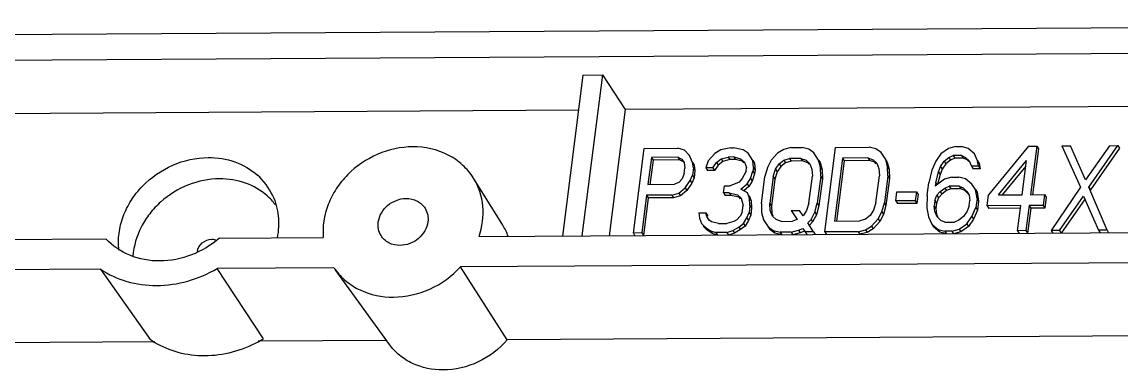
# Model space of a CAD drawing. Extents: x -1094 to 5067, y -562 to 305.
# Drawn here: x 261.9 to 288.39, y -104.47 to -96.07 of the extents above; entities that cross this region are included whole.
import ezdxf

# ---------------------------------------------------------------- set-up
doc = ezdxf.new("R2010")
doc.units = 0
doc.header["$LTSCALE"] = 1.21
doc.header["$MEASUREMENT"] = 0
doc.layers.get('0').update_dxf_attribs({"linetype": 'CONTINUOUS'})

msp = doc.modelspace()

# ---------------------------------------------------------------- linework, layer by layer
at = {"color": 7, "linetype": 'Continuous'}
for p, q in [((220.355, -96.621), (311.48, -96.069)), ((220.941, -97.236), (310.748, -96.692)), ((275.42, -97.349), (274.923, -101.233)), ((275.402, -101.231), (275.899, -97.346)), ((275.42, -97.349), (275.899, -97.346)), ((276.448, -98.182), (275.899, -97.346)), ((257.29, -98.298), (275.313, -98.189)), ((276.058, -101.227), (276.448, -98.182)), ((294.472, -98.073), (276.448, -98.182)), ((284.406, -99.077), (284.232, -99.121)), ((284.406, -99.077), (284.541, -99.076)), ((284.704, -99.118), (284.541, -99.076)), ((286.157, -99.066), (285.199, -100.242)), ((286.157, -99.066), (286.359, -99.065)), ((286.359, -99.065), (286.209, -100.236)), ((286.359, -99.065), (286.399, -99.128)), ((286.966, -99.061), (287.168, -99.06)), ((286.966, -99.061), (287.41, -100.056)), ((287.534, -99.881), (287.168, -99.06)), ((288.111, -99.054), (287.534, -99.881)), ((287.612, -100.054), (288.313, -99.053)), ((288.111, -99.054), (288.313, -99.053)), ((288.313, -99.053), (288.352, -99.116)), ((276.635, -101.161), (276.896, -99.122)), ((276.896, -99.122), (277.704, -99.117)), ((277.07, -99.338), (276.987, -99.989)), ((277.71, -99.334), (277.07, -99.338)), ((277.07, -99.338), (277.11, -99.401)), ((277.867, -99.16), (277.704, -99.117)), ((277.71, -99.334), (277.75, -99.397)), ((277.71, -99.334), (277.806, -99.377)), ((277.985, -99.289), (277.867, -99.16)), ((278.064, -99.462), (277.985, -99.289)), ((278.597, -99.242), (278.44, -99.416)), ((278.743, -99.154), (278.597, -99.242)), ((278.984, -99.109), (278.743, -99.154)), ((278.749, -99.371), (278.923, -99.327)), ((279.057, -99.326), (278.923, -99.327)), ((278.923, -99.327), (278.962, -99.39)), ((278.984, -99.109), (279.051, -99.109)), ((279.282, -99.151), (279.051, -99.109)), ((279.057, -99.326), (279.097, -99.389)), ((279.057, -99.326), (279.22, -99.368)), ((279.405, -99.237), (279.282, -99.151)), ((279.518, -99.41), (279.405, -99.237)), ((280.112, -99.233), (279.955, -99.407)), ((280.258, -99.145), (280.112, -99.233)), ((280.432, -99.101), (280.258, -99.145)), ((280.432, -99.101), (280.702, -99.099)), ((280.864, -99.141), (280.702, -99.099)), ((280.988, -99.227), (280.864, -99.141)), ((281.1, -99.4), (280.988, -99.227)), ((281.249, -101.133), (281.51, -99.094)), ((281.51, -99.094), (282.318, -99.089)), ((282.481, -99.132), (282.318, -99.089)), ((282.605, -99.218), (282.481, -99.132)), ((282.717, -99.39), (282.605, -99.218)), ((284.047, -99.252), (283.924, -99.426)), ((284.232, -99.121), (284.047, -99.252)), ((284.126, -99.425), (284.238, -99.338)), ((284.238, -99.338), (284.345, -99.294)), ((284.238, -99.338), (284.277, -99.401)), ((284.547, -99.292), (284.345, -99.294)), ((284.345, -99.294), (284.384, -99.357)), ((284.547, -99.292), (284.586, -99.356)), ((284.547, -99.292), (284.642, -99.335)), ((284.642, -99.335), (284.732, -99.421)), ((284.855, -99.247), (284.704, -99.118)), ((284.934, -99.42), (284.855, -99.247)), ((286.399, -99.128), (286.256, -100.242)), ((288.352, -99.116), (287.652, -100.118)), ((277.11, -99.401), (277.034, -99.995)), ((277.75, -99.397), (277.11, -99.401)), ((277.845, -99.44), (277.75, -99.397)), ((277.806, -99.377), (277.862, -99.463)), ((277.862, -99.463), (277.879, -99.593)), ((277.862, -99.723), (277.879, -99.593)), ((278.081, -99.592), (278.059, -99.765)), ((278.081, -99.592), (278.064, -99.462)), ((278.064, -99.462), (278.103, -99.525)), ((278.081, -99.592), (278.12, -99.655)), ((278.103, -99.525), (278.12, -99.655)), ((278.44, -99.416), (278.384, -99.59)), ((278.552, -99.589), (278.384, -99.59)), ((278.384, -99.59), (278.423, -99.653)), ((278.552, -99.589), (278.636, -99.458)), ((278.552, -99.589), (278.592, -99.652)), ((278.676, -99.522), (278.592, -99.652)), ((278.636, -99.458), (278.749, -99.371)), ((278.636, -99.458), (278.676, -99.522)), ((278.788, -99.434), (278.676, -99.522)), ((278.749, -99.371), (278.788, -99.434)), ((278.962, -99.39), (278.788, -99.434)), ((279.097, -99.389), (278.962, -99.39)), ((279.259, -99.431), (279.097, -99.389)), ((279.22, -99.368), (279.31, -99.454)), ((279.297, -99.468), (279.259, -99.431)), ((279.31, -99.454), (279.361, -99.584)), ((279.35, -99.671), (279.361, -99.584)), ((279.529, -99.583), (279.518, -99.41)), ((279.518, -99.41), (279.557, -99.473)), ((279.529, -99.583), (279.518, -99.67)), ((279.529, -99.583), (279.568, -99.646)), ((279.557, -99.473), (279.568, -99.646)), ((279.866, -99.581), (279.804, -99.798)), ((279.955, -99.407), (279.866, -99.581)), ((280.062, -99.623), (280.146, -99.493)), ((280.186, -99.556), (280.102, -99.686)), ((280.146, -99.493), (280.259, -99.405)), ((280.146, -99.493), (280.186, -99.556)), ((280.298, -99.469), (280.186, -99.556)), ((280.259, -99.405), (280.399, -99.361)), ((280.259, -99.405), (280.298, -99.469)), ((280.438, -99.424), (280.298, -99.469)), ((280.668, -99.359), (280.399, -99.361)), ((280.399, -99.361), (280.438, -99.424)), ((280.708, -99.423), (280.438, -99.424)), ((280.668, -99.359), (280.708, -99.423)), ((280.668, -99.359), (280.797, -99.402)), ((280.837, -99.465), (280.708, -99.423)), ((280.797, -99.402), (280.887, -99.488)), ((280.874, -99.501), (280.837, -99.465)), ((280.887, -99.488), (280.938, -99.618)), ((281.146, -99.573), (281.1, -99.4)), ((281.1, -99.4), (281.14, -99.463)), ((281.14, -99.463), (281.185, -99.637)), ((281.151, -99.79), (281.146, -99.573)), ((281.146, -99.573), (281.185, -99.637)), ((281.679, -99.353), (281.484, -100.872)), ((281.718, -99.417), (281.531, -100.878)), ((282.285, -99.35), (281.679, -99.353)), ((281.679, -99.353), (281.718, -99.417)), ((282.324, -99.413), (281.718, -99.417)), ((282.285, -99.35), (282.324, -99.413)), ((282.285, -99.35), (282.414, -99.392)), ((282.453, -99.455), (282.324, -99.413)), ((282.414, -99.392), (282.504, -99.478)), ((282.491, -99.492), (282.453, -99.455)), ((282.504, -99.478), (282.555, -99.608)), ((282.555, -99.608), (282.566, -99.781)), ((282.762, -99.563), (282.717, -99.39)), ((282.717, -99.39), (282.756, -99.454)), ((282.756, -99.454), (282.801, -99.627)), ((282.768, -99.78), (282.762, -99.563)), ((282.762, -99.563), (282.801, -99.627)), ((283.924, -99.426), (283.829, -99.644)), ((283.992, -99.686), (284.042, -99.556)), ((284.042, -99.556), (284.126, -99.425)), ((284.042, -99.556), (284.081, -99.619)), ((284.165, -99.488), (284.081, -99.619)), ((284.126, -99.425), (284.165, -99.488)), ((284.277, -99.401), (284.165, -99.488)), ((284.384, -99.357), (284.277, -99.401)), ((284.586, -99.356), (284.384, -99.357)), ((284.682, -99.399), (284.586, -99.356)), ((284.719, -99.435), (284.682, -99.399)), ((284.732, -99.421), (284.783, -99.551)), ((284.951, -99.55), (284.783, -99.551)), ((284.783, -99.551), (284.822, -99.615)), ((284.951, -99.55), (284.934, -99.42)), ((284.934, -99.42), (284.974, -99.484)), ((284.951, -99.55), (284.991, -99.614)), ((284.966, -99.468), (284.974, -99.484)), ((284.974, -99.484), (284.991, -99.614)), ((285.435, -100.241), (286.113, -99.413)), ((286.096, -99.545), (285.526, -100.24)), ((286.007, -100.237), (286.113, -99.413)), ((273.485, -100.969), (272.783, -99.839)), ((277.812, -99.854), (277.733, -99.941)), ((277.862, -99.723), (277.812, -99.854)), ((278.008, -99.896), (278.059, -99.765)), ((278.098, -99.829), (278.048, -99.959)), ((278.059, -99.765), (278.098, -99.829)), ((278.12, -99.655), (278.098, -99.829)), ((278.592, -99.652), (278.423, -99.653)), ((279.26, -99.845), (279.182, -99.932)), ((279.35, -99.671), (279.26, -99.845)), ((279.378, -99.974), (279.462, -99.844)), ((279.462, -99.844), (279.518, -99.67)), ((279.462, -99.844), (279.501, -99.907)), ((279.557, -99.733), (279.501, -99.907)), ((279.518, -99.67), (279.557, -99.733)), ((279.568, -99.646), (279.557, -99.733)), ((279.721, -100.449), (279.804, -99.798)), ((280.006, -99.797), (279.923, -100.448)), ((280.046, -99.86), (279.962, -100.511)), ((280.006, -99.797), (280.062, -99.623)), ((280.006, -99.797), (280.046, -99.86)), ((280.102, -99.686), (280.046, -99.86)), ((280.062, -99.623), (280.102, -99.686)), ((280.866, -100.442), (280.949, -99.791)), ((280.938, -99.618), (280.949, -99.791)), ((281.151, -99.79), (281.068, -100.441)), ((281.191, -99.853), (281.107, -100.504)), ((281.151, -99.79), (281.191, -99.853)), ((281.185, -99.637), (281.191, -99.853)), ((282.483, -100.432), (282.566, -99.781)), ((282.768, -99.78), (282.685, -100.431)), ((282.807, -99.844), (282.724, -100.494)), ((282.768, -99.78), (282.807, -99.844)), ((282.801, -99.627), (282.807, -99.844)), ((283.829, -99.644), (283.756, -99.948)), ((284.138, -99.859), (283.913, -100.033)), ((283.925, -99.947), (283.992, -99.686)), ((284.031, -99.749), (283.969, -99.99)), ((283.992, -99.686), (284.031, -99.749)), ((284.081, -99.619), (284.031, -99.749)), ((284.312, -99.814), (284.138, -99.859)), ((284.312, -99.814), (284.48, -99.813)), ((284.643, -99.856), (284.48, -99.813)), ((284.795, -99.985), (284.643, -99.856)), ((284.991, -99.614), (284.822, -99.615)), ((276.987, -99.989), (277.627, -99.985)), ((277.733, -99.941), (277.627, -99.985)), ((277.734, -100.201), (277.885, -100.07)), ((277.924, -100.133), (277.773, -100.264)), ((277.885, -100.07), (278.008, -99.896)), ((277.885, -100.07), (277.924, -100.133)), ((278.048, -99.959), (277.924, -100.133)), ((278.008, -99.896), (278.048, -99.959)), ((278.811, -100.194), (278.834, -100.021)), ((278.834, -100.021), (278.968, -100.02)), ((279.182, -99.932), (278.968, -100.02)), ((279.227, -100.105), (279.378, -99.974)), ((279.384, -100.191), (279.227, -100.105)), ((279.417, -100.038), (279.296, -100.143)), ((279.378, -99.974), (279.417, -100.038)), ((279.501, -99.907), (279.417, -100.038)), ((283.717, -100.251), (283.756, -99.948)), ((283.925, -99.947), (283.913, -100.033)), ((283.925, -99.947), (283.957, -99.999)), ((284.031, -100.163), (284.144, -100.075)), ((284.144, -100.075), (284.25, -100.031)), ((284.144, -100.075), (284.183, -100.139)), ((284.29, -100.095), (284.183, -100.139)), ((284.486, -100.03), (284.25, -100.031)), ((284.25, -100.031), (284.29, -100.095)), ((284.525, -100.093), (284.29, -100.095)), ((284.486, -100.03), (284.525, -100.093)), ((284.486, -100.03), (284.581, -100.073)), ((284.621, -100.136), (284.525, -100.093)), ((284.581, -100.073), (284.671, -100.159)), ((284.711, -100.222), (284.621, -100.136)), ((284.879, -100.114), (284.795, -99.985)), ((284.918, -100.331), (284.879, -100.114)), ((284.879, -100.114), (284.918, -100.178)), ((287.41, -100.056), (286.704, -101.1)), ((288.052, -101.092), (287.612, -100.054)), ((287.612, -100.054), (287.652, -100.118)), ((276.954, -100.249), (276.837, -101.16)), ((276.993, -100.312), (276.876, -101.224)), ((277.56, -100.245), (276.954, -100.249)), ((276.954, -100.249), (276.993, -100.312)), ((277.599, -100.309), (276.993, -100.312)), ((277.56, -100.245), (277.734, -100.201)), ((277.56, -100.245), (277.599, -100.309)), ((277.773, -100.264), (277.599, -100.309)), ((277.734, -100.201), (277.773, -100.264)), ((278.811, -100.194), (278.851, -100.258)), ((278.946, -100.194), (278.811, -100.194)), ((278.985, -100.257), (278.851, -100.258)), ((278.946, -100.194), (278.985, -100.257)), ((278.946, -100.194), (279.143, -100.236)), ((279.182, -100.299), (278.985, -100.257)), ((279.143, -100.236), (279.233, -100.322)), ((279.22, -100.335), (279.182, -100.299)), ((279.233, -100.322), (279.278, -100.495)), ((279.435, -100.321), (279.384, -100.191)), ((279.423, -100.254), (279.474, -100.384)), ((279.446, -100.494), (279.435, -100.321)), ((279.435, -100.321), (279.474, -100.384)), ((279.474, -100.384), (279.485, -100.557)), ((282.96, -100.386), (282.987, -100.169)), ((283.431, -100.383), (282.96, -100.386)), ((282.96, -100.386), (282.999, -100.449)), ((282.987, -100.169), (283.459, -100.166)), ((283.459, -100.166), (283.431, -100.383)), ((283.431, -100.383), (283.47, -100.447)), ((283.459, -100.166), (283.498, -100.23)), ((283.498, -100.23), (283.47, -100.447)), ((283.717, -100.251), (283.712, -100.555)), ((283.903, -100.38), (283.886, -100.51)), ((283.903, -100.38), (283.953, -100.25)), ((283.903, -100.38), (283.942, -100.444)), ((283.992, -100.313), (283.942, -100.444)), ((283.953, -100.25), (284.031, -100.163)), ((283.953, -100.25), (283.992, -100.313)), ((284.071, -100.226), (283.992, -100.313)), ((284.031, -100.163), (284.071, -100.226)), ((284.183, -100.139), (284.071, -100.226)), ((284.671, -100.159), (284.728, -100.245)), ((284.728, -100.245), (284.745, -100.375)), ((284.728, -100.505), (284.745, -100.375)), ((284.918, -100.331), (284.891, -100.548)), ((284.918, -100.178), (284.958, -100.394)), ((284.918, -100.331), (284.958, -100.394)), ((284.958, -100.394), (284.93, -100.611)), ((285.166, -100.503), (285.199, -100.242)), ((285.435, -100.241), (286.007, -100.237)), ((286.209, -100.236), (286.546, -100.234)), ((286.546, -100.234), (286.513, -100.495)), ((286.546, -100.234), (286.585, -100.298)), ((286.585, -100.298), (286.552, -100.558)), ((286.906, -101.099), (287.484, -100.272)), ((287.523, -100.335), (286.946, -101.163)), ((287.484, -100.272), (287.849, -101.093)), ((279.255, -100.669), (279.278, -100.495)), ((279.373, -100.798), (279.424, -100.668)), ((279.446, -100.494), (279.424, -100.668)), ((279.424, -100.668), (279.463, -100.731)), ((279.446, -100.494), (279.485, -100.557)), ((279.485, -100.557), (279.463, -100.731)), ((279.721, -100.449), (279.727, -100.666)), ((279.727, -100.666), (279.772, -100.839)), ((279.935, -100.621), (279.923, -100.448)), ((279.923, -100.448), (279.962, -100.511)), ((279.985, -100.751), (279.935, -100.621)), ((279.962, -100.511), (279.974, -100.684)), ((280.44, -100.618), (280.642, -100.617)), ((280.44, -100.618), (280.58, -100.834)), ((280.726, -100.746), (280.642, -100.617)), ((280.81, -100.616), (280.726, -100.746)), ((280.866, -100.442), (280.81, -100.616)), ((280.917, -100.832), (281.007, -100.658)), ((281.007, -100.658), (281.068, -100.441)), ((281.007, -100.658), (281.046, -100.721)), ((281.107, -100.504), (281.046, -100.721)), ((281.068, -100.441), (281.107, -100.504)), ((282.427, -100.606), (282.343, -100.737)), ((282.483, -100.432), (282.427, -100.606)), ((282.534, -100.822), (282.623, -100.648)), ((282.623, -100.648), (282.685, -100.431)), ((282.623, -100.648), (282.663, -100.712)), ((282.724, -100.494), (282.663, -100.712)), ((282.685, -100.431), (282.724, -100.494)), ((283.47, -100.447), (282.999, -100.449)), ((283.712, -100.555), (283.752, -100.771)), ((283.903, -100.64), (283.886, -100.51)), ((283.886, -100.51), (283.925, -100.574)), ((283.954, -100.77), (283.903, -100.64)), ((283.942, -100.444), (283.925, -100.574)), ((283.925, -100.574), (283.942, -100.704)), ((284.678, -100.636), (284.593, -100.766)), ((284.728, -100.505), (284.678, -100.636)), ((284.796, -100.765), (284.891, -100.548)), ((284.93, -100.611), (284.835, -100.828)), ((284.891, -100.548), (284.93, -100.611)), ((285.974, -100.498), (285.166, -100.503)), ((285.166, -100.503), (285.205, -100.566)), ((285.974, -100.561), (285.205, -100.566)), ((285.896, -101.105), (285.974, -100.498)), ((286.176, -100.497), (286.098, -101.104)), ((286.215, -100.56), (286.138, -101.167)), ((286.513, -100.495), (286.176, -100.497)), ((286.176, -100.497), (286.215, -100.56)), ((286.552, -100.558), (286.215, -100.56)), ((286.513, -100.495), (286.552, -100.558)), ((278.211, -100.675), (278.38, -100.674)), ((278.211, -100.675), (278.228, -100.805)), ((278.228, -100.805), (278.279, -100.935)), ((278.402, -100.76), (278.38, -100.674)), ((278.38, -100.674), (278.419, -100.737)), ((278.459, -100.847), (278.402, -100.76)), ((278.419, -100.737), (278.424, -100.755)), ((278.52, -100.89), (278.459, -100.847)), ((278.683, -100.932), (278.52, -100.89)), ((278.683, -100.932), (278.885, -100.931)), ((279.059, -100.887), (278.885, -100.931)), ((279.132, -100.843), (279.059, -100.887)), ((279.211, -100.756), (279.132, -100.843)), ((279.177, -101.016), (279.289, -100.929)), ((279.255, -100.669), (279.211, -100.756)), ((279.289, -100.929), (279.373, -100.798)), ((279.289, -100.929), (279.329, -100.992)), ((279.413, -100.861), (279.329, -100.992)), ((279.373, -100.798), (279.413, -100.861)), ((279.463, -100.731), (279.413, -100.861)), ((279.772, -100.839), (279.884, -101.012)), ((279.974, -100.684), (279.998, -100.746)), ((280.075, -100.837), (279.985, -100.751)), ((280.204, -100.88), (280.075, -100.837)), ((280.204, -100.88), (280.474, -100.878)), ((280.58, -100.834), (280.474, -100.878)), ((280.839, -100.919), (280.917, -100.832)), ((280.979, -101.135), (280.839, -100.919)), ((280.956, -100.895), (280.892, -100.967)), ((280.917, -100.832), (280.956, -100.895)), ((281.046, -100.721), (280.956, -100.895)), ((281.484, -100.872), (282.09, -100.868)), ((282.23, -100.824), (282.09, -100.868)), ((282.343, -100.737), (282.23, -100.824)), ((282.377, -100.997), (282.534, -100.822)), ((282.573, -100.886), (282.416, -101.06)), ((282.534, -100.822), (282.573, -100.886)), ((282.663, -100.712), (282.573, -100.886)), ((283.752, -100.771), (283.83, -100.944)), ((283.942, -100.704), (283.966, -100.765)), ((284.044, -100.856), (283.954, -100.77)), ((284.139, -100.899), (284.044, -100.856)), ((284.139, -100.899), (284.375, -100.898)), ((284.481, -100.854), (284.375, -100.898)), ((284.593, -100.766), (284.481, -100.854)), ((284.672, -100.939), (284.796, -100.765)), ((284.835, -100.828), (284.712, -101.003)), ((284.796, -100.765), (284.835, -100.828)), ((272.915, -101.246), (301.165, -101.074)), ((276.837, -101.16), (276.635, -101.161)), ((276.635, -101.161), (276.674, -101.225)), ((276.837, -101.16), (276.876, -101.224)), ((278.279, -100.935), (278.369, -101.021)), ((278.408, -101.084), (278.318, -100.998)), ((278.369, -101.021), (278.408, -101.084)), ((278.369, -101.021), (278.493, -101.107)), ((278.532, -101.17), (278.408, -101.084)), ((278.493, -101.107), (278.532, -101.17)), ((278.493, -101.107), (278.622, -101.149)), ((278.661, -101.213), (278.532, -101.17)), ((278.891, -101.148), (278.622, -101.149)), ((278.622, -101.149), (278.661, -101.213)), ((278.891, -101.148), (279.031, -101.104)), ((278.891, -101.148), (278.931, -101.211)), ((279.071, -101.167), (278.931, -101.211)), ((279.031, -101.104), (279.177, -101.016)), ((279.031, -101.104), (279.071, -101.167)), ((279.217, -101.079), (279.071, -101.167)), ((279.177, -101.016), (279.217, -101.079)), ((279.329, -100.992), (279.217, -101.079)), ((279.884, -101.012), (279.924, -101.075)), ((279.884, -101.012), (280.008, -101.098)), ((280.047, -101.161), (279.924, -101.075)), ((280.008, -101.098), (280.047, -101.161)), ((280.008, -101.098), (280.171, -101.14)), ((280.21, -101.203), (280.047, -101.161)), ((280.44, -101.138), (280.171, -101.14)), ((280.171, -101.14), (280.21, -101.203)), ((280.44, -101.138), (280.614, -101.094)), ((280.44, -101.138), (280.48, -101.202)), ((280.654, -101.157), (280.48, -101.202)), ((280.614, -101.094), (280.721, -101.05)), ((280.614, -101.094), (280.654, -101.157)), ((280.76, -101.113), (280.654, -101.157)), ((280.721, -101.05), (280.777, -101.136)), ((280.979, -101.135), (280.777, -101.136)), ((280.777, -101.136), (280.816, -101.2)), ((280.979, -101.135), (281.019, -101.198)), ((282.057, -101.129), (281.249, -101.133)), ((281.249, -101.133), (281.288, -101.197)), ((282.057, -101.129), (282.231, -101.084)), ((282.057, -101.129), (282.096, -101.192)), ((282.27, -101.148), (282.096, -101.192)), ((282.231, -101.084), (282.377, -100.997)), ((282.231, -101.084), (282.27, -101.148)), ((282.416, -101.06), (282.27, -101.148)), ((282.377, -100.997), (282.416, -101.06)), ((283.83, -100.944), (283.87, -101.008)), ((283.83, -100.944), (283.982, -101.074)), ((284.021, -101.137), (283.87, -101.008)), ((283.982, -101.074), (284.021, -101.137)), ((283.982, -101.074), (284.145, -101.116)), ((284.184, -101.179), (284.021, -101.137)), ((284.313, -101.115), (284.145, -101.116)), ((284.145, -101.116), (284.184, -101.179)), ((284.313, -101.115), (284.487, -101.07)), ((284.313, -101.115), (284.353, -101.178)), ((284.527, -101.134), (284.353, -101.178)), ((284.487, -101.07), (284.672, -100.939)), ((284.487, -101.07), (284.527, -101.134)), ((284.712, -101.003), (284.527, -101.134)), ((284.672, -100.939), (284.712, -101.003)), ((286.098, -101.104), (285.896, -101.105)), ((285.896, -101.105), (285.935, -101.169)), ((286.098, -101.104), (286.138, -101.167)), ((286.906, -101.099), (286.704, -101.1)), ((286.704, -101.1), (286.744, -101.164)), ((286.906, -101.099), (286.946, -101.163)), ((288.052, -101.092), (287.849, -101.093)), ((287.849, -101.093), (287.889, -101.157)), ((288.052, -101.092), (288.091, -101.156)), ((229.415, -101.509), (263.922, -101.3)), ((266.658, -101.284), (269.16, -101.268)), ((301.071, -101.806), (272.471, -101.979)), ((273.593, -103.738), (272.471, -101.979)), ((263.788, -102.032), (229.321, -102.241)), ((263.788, -102.032), (264.991, -103.731)), ((269.416, -101.998), (266.604, -102.015)), ((267.718, -103.715), (266.604, -102.015)), ((269.416, -101.998), (269.444, -102.037)), ((270.753, -103.848), (269.444, -102.038)), ((302.27, -103.564), (273.593, -103.738)), ((265.102, -103.789), (230.52, -103.999)), ((270.692, -103.756), (267.593, -103.774))]:
    msp.add_line(p, q, dxfattribs=at)
for centre, radius, start, end in [((266.564, -100.898), 1.518, 24.928, 48.4369), ((266.823, -101.37), 1.481, 37.2425, 48.4031), ((272.194, -101.77), 1.519, 20.3799, 31.8178), ((266.148, -102.098), 2.001, 234.6828, 238.2203), ((266.225, -101.267), 2.867, 298.6027, 301.3865)]:
    msp.add_arc(centre, radius, start, end, dxfattribs=at)
for points, knots in [([(264.235, -101.573), (264.22, -101.439), (264.222, -101.163), (264.323, -100.755), (264.516, -100.369), (264.882, -99.905), (265.502, -99.474), (266.094, -99.342), (266.386, -99.34)], [0, 0, 0, 0, 0.116764, 0.237232, 0.36147, 0.488849, 0.746674, 1, 1, 1, 1]), ([(266.386, -99.34), (266.605, -99.339), (267.035, -99.405), (267.415, -99.625), (267.571, -99.763)], [0, 0, 0, 0, 0.511928, 1, 1, 1, 1]), ([(271.316, -99.082), (271.029, -99.083), (270.444, -99.212), (269.83, -99.632), (269.464, -100.084), (269.267, -100.462), (269.158, -100.863), (269.149, -101.136), (269.16, -101.268)], [0, 0, 0, 0, 0.252985, 0.510558, 0.637949, 0.762285, 0.883031, 1, 1, 1, 1]), ([(272.783, -99.839), (272.71, -99.722), (272.528, -99.504), (272.054, -99.176), (271.609, -99.08), (271.316, -99.082)], [0, 0, 0, 0, 0.241873, 0.487948, 1, 1, 1, 1]), ([(266.661, -99.854), (266.405, -99.855), (265.886, -99.96), (265.325, -100.307), (264.969, -100.687), (264.698, -101.109), (264.59, -101.477), (264.573, -101.72)], [0, 0, 0, 0, 0.251466, 0.507987, 0.635515, 0.760669, 1, 1, 1, 1]), ([(267.806, -100.263), (267.656, -100.129), (267.289, -99.917), (266.872, -99.852), (266.661, -99.854)], [0, 0, 0, 0, 0.488072, 1, 1, 1, 1]), ([(272.915, -101.246), (272.995, -101.012), (273.064, -100.518), (272.907, -100.04), (272.783, -99.839)], [0, 0, 0, 0, 0.51126, 1, 1, 1, 1]), ([(267.94, -100.259), (268.012, -100.413), (268.104, -100.753), (268.083, -101.104), (268.048, -101.275)], [0, 0, 0, 0, 0.492016, 1, 1, 1, 1]), ([(270.485, -100.898), (270.505, -100.746), (270.68, -100.449), (270.998, -100.329), (271.156, -100.328)], [0, 0, 0, 0, 0.492377, 1, 1, 1, 1]), ([(271.156, -100.328), (271.248, -100.327), (271.43, -100.365), (271.569, -100.491), (271.615, -100.565)], [0, 0, 0, 0, 0.514479, 1, 1, 1, 1]), ([(271.615, -100.565), (271.644, -100.612), (271.687, -100.719), (271.69, -100.834), (271.683, -100.891)], [0, 0, 0, 0, 0.493409, 1, 1, 1, 1]), ([(270.553, -101.224), (270.524, -101.177), (270.481, -101.07), (270.478, -100.955), (270.485, -100.898)], [0, 0, 0, 0, 0.493409, 1, 1, 1, 1]), ([(271.683, -100.891), (271.663, -101.043), (271.488, -101.34), (271.17, -101.46), (271.011, -101.461)], [0, 0, 0, 0, 0.492377, 1, 1, 1, 1]), ([(265.22, -101.836), (264.975, -101.837), (264.489, -101.752), (264.079, -101.472), (263.922, -101.3)], [0, 0, 0, 0, 0.513024, 1, 1, 1, 1]), ([(266.658, -101.284), (266.459, -101.456), (266.002, -101.731), (265.478, -101.834), (265.22, -101.836)], [0, 0, 0, 0, 0.505143, 1, 1, 1, 1]), ([(266.125, -101.609), (266.135, -101.529), (266.226, -101.375), (266.391, -101.313), (266.474, -101.312)], [0, 0, 0, 0, 0.492377, 1, 1, 1, 1]), ([(271.011, -101.461), (270.92, -101.461), (270.738, -101.423), (270.599, -101.297), (270.553, -101.224)], [0, 0, 0, 0, 0.514479, 1, 1, 1, 1]), ([(270.852, -102.707), (271.151, -102.705), (271.759, -102.566), (272.265, -102.203), (272.471, -101.979)], [0, 0, 0, 0, 0.495765, 1, 1, 1, 1]), ([(263.788, -102.032), (263.981, -102.163), (264.422, -102.366), (264.901, -102.428), (265.144, -102.427)], [0, 0, 0, 0, 0.489756, 1, 1, 1, 1]), ([(265.144, -102.427), (265.397, -102.425), (265.908, -102.35), (266.382, -102.146), (266.604, -102.015)], [0, 0, 0, 0, 0.494479, 1, 1, 1, 1]), ([(269.444, -102.038), (269.52, -102.143), (269.702, -102.336), (270.16, -102.625), (270.577, -102.709), (270.852, -102.707)], [0, 0, 0, 0, 0.241752, 0.488081, 1, 1, 1, 1]), ([(267.598, -103.784), (267.398, -103.893), (266.976, -104.063), (266.311, -104.154), (265.665, -104.076), (265.27, -103.908), (265.094, -103.8)], [0, 0, 0, 0, 0.260948, 0.516141, 0.762676, 1, 1, 1, 1]), ([(273.593, -103.738), (273.403, -103.96), (272.925, -104.324), (272.339, -104.464), (272.05, -104.465)], [0, 0, 0, 0, 0.503826, 1, 1, 1, 1]), ([(272.05, -104.465), (271.797, -104.467), (271.413, -104.389), (270.991, -104.123), (270.823, -103.945), (270.753, -103.848)], [0, 0, 0, 0, 0.511902, 0.758199, 1, 1, 1, 1])]:
    msp.add_open_spline(points, degree=3, knots=knots, dxfattribs=at)
msp.add_open_spline([(266.474, -101.312), (266.512, -101.312), (266.55, -101.318), (266.586, -101.332)], degree=3, dxfattribs=at)

doc.saveas('drawing.dxf')
